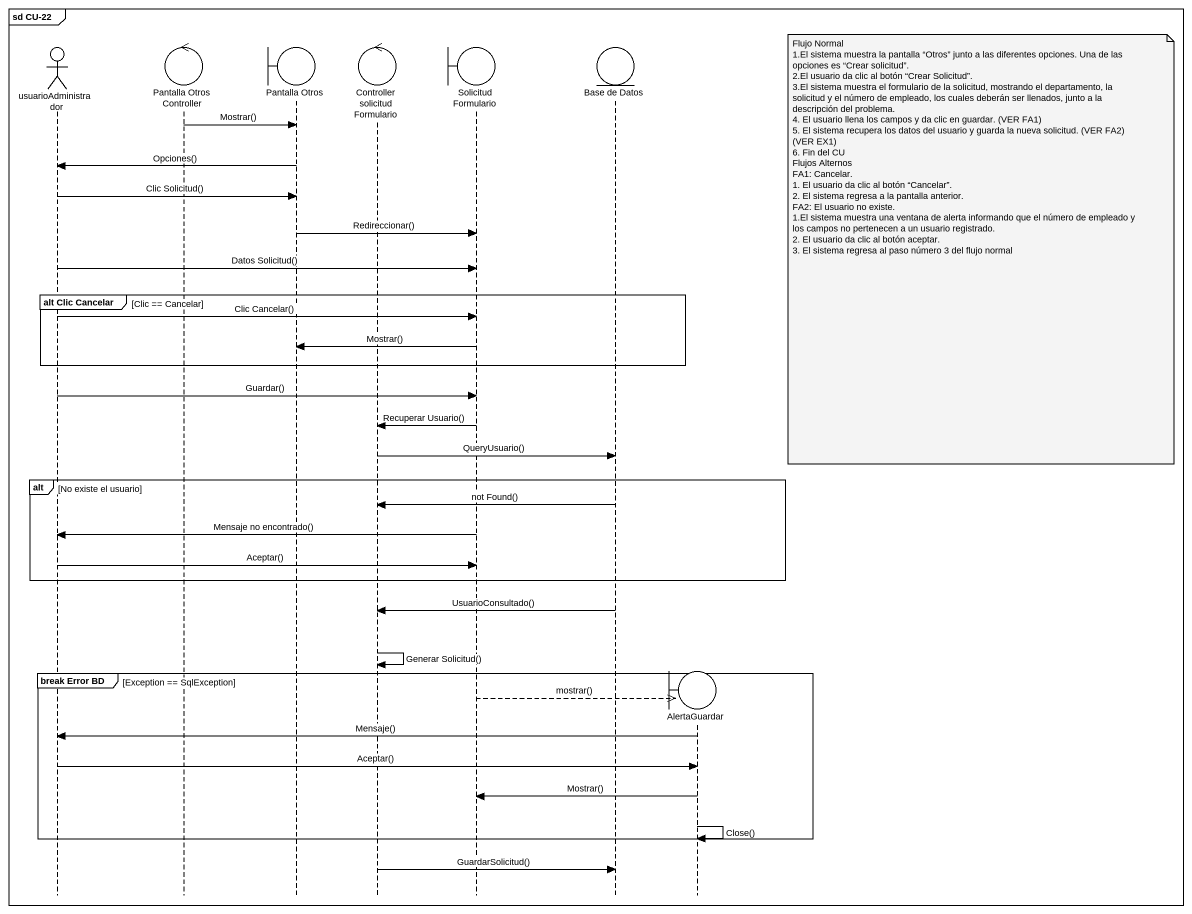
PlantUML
@startuml
mainframe sd CU-22
hide footbox
actor usuarioAdministrador
control "Pantalla Otros Controller" as Pantalla_Otros_Controller
boundary "Pantalla Otros" as Pantalla_Otros
control "Controller solicitud Formulario" as Controller_solicitud
boundary "Solicitud Formulario" as Solicitud_Formulario
entity "Base de Datos" as Base_de_Datos
boundary AlertaGuardar

Pantalla_Otros_Controller -> Pantalla_Otros : Mostrar()
Pantalla_Otros -> usuarioAdministrador : Opciones()
usuarioAdministrador -> Pantalla_Otros : Clic Solicitud()
Pantalla_Otros -> Solicitud_Formulario : Redireccionar()
note right of AlertaGuardar
  Flujo Normal
  1.El sistema muestra la pantalla “Otros” junto a las diferentes opciones. Una de las opciones es “Crear solicitud”.
  2.El usuario da clic al botón “Crear Solicitud”.
  3.El sistema muestra el formulario de la solicitud, mostrando el departamento, la solicitud y el número de empleado, los cuales deberán ser llenados, junto a la descripción del problema.
  4. El usuario llena los campos y da clic en guardar. (VER FA1)
  5. El sistema recupera los datos del usuario y guarda la nueva solicitud. (VER FA2) (VER EX1)
  6. Fin del CU
  Flujos Alternos
  FA1: Cancelar.
  1. El usuario da clic al botón “Cancelar”.
  2. El sistema regresa a la pantalla anterior.
  FA2: El usuario no existe.
  1.El sistema muestra una ventana de alerta informando que el número de empleado y los campos no pertenecen a un usuario registrado.
  2. El usuario da clic al botón aceptar.
  3. El sistema regresa al paso número 3 del flujo normal
end note
usuarioAdministrador -> Solicitud_Formulario : Datos Solicitud()
group alt Clic Cancelar [Clic == Cancelar]
  usuarioAdministrador -> Solicitud_Formulario : Clic Cancelar()
  Solicitud_Formulario -> Pantalla_Otros : Mostrar()
end
usuarioAdministrador -> Solicitud_Formulario : Guardar()
Solicitud_Formulario -> Controller_solicitud : Recuperar Usuario()
Controller_solicitud -> Base_de_Datos : QueryUsuario()
alt No existe el usuario
  Base_de_Datos -> Controller_solicitud : not Found()
  Solicitud_Formulario -> usuarioAdministrador : Mensaje no encontrado()
  usuarioAdministrador -> Solicitud_Formulario : Aceptar()
end
Base_de_Datos -> Controller_solicitud : UsuarioConsultado()
Controller_solicitud -> Controller_solicitud : Generar Solicitud()
group break Error BD [Exception == SqlException]
  Solicitud_Formulario -->> AlertaGuardar ** : mostrar()
  AlertaGuardar -> usuarioAdministrador : Mensaje()
  usuarioAdministrador -> AlertaGuardar : Aceptar()
  AlertaGuardar -> Solicitud_Formulario : Mostrar()
  AlertaGuardar -> AlertaGuardar : Close()
end
Controller_solicitud -> Base_de_Datos : GuardarSolicitud()
@enduml
